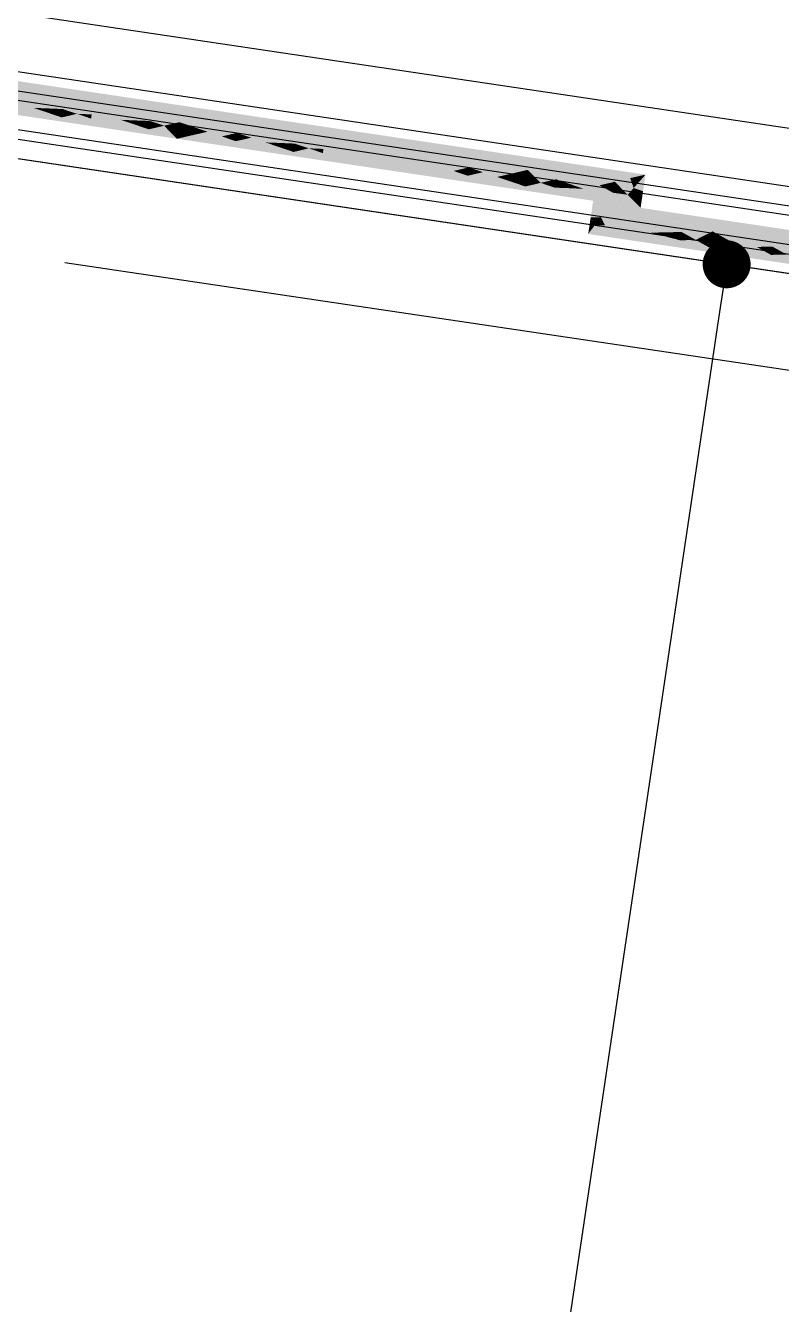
# Model space of a CAD drawing. Header units: millimetres. Extents: x 338 to 506, y 179 to 335.
# Drawn here: x 406.396 to 407.184, y 301.255 to 302.588 of the extents above; entities that cross this region are included whole.
import ezdxf

# ---------------------------------------------------------------- set-up
doc = ezdxf.new("R2010")
doc.units = ezdxf.units.MM
doc.linetypes.add('CENTER', pattern=[2, 1.25, -0.25, 0.25, -0.25])
doc.linetypes.add('DASHED2', pattern=[0.375, 0.25, -0.125])
for name, color, linetype in [('EJES_DE_COLUMNA', 255, 'DASHED2'), ('MUROS', 32, 'Continuous'), ('REJAS', 151, 'Continuous')]:
    doc.layers.add(name, color=color, linetype=linetype)
doc.styles.add('NOTAS', font='simplex.shx')
doc.styles.get("Standard").update_dxf_attribs({"font": 'ARIALUNI.ttf'})
doc.dimstyles.new('ROMANS', dxfattribs={"dimtxt": 0.1, "dimasz": 0.05, "dimexe": 0.04, "dimexo": 0.5, "dimgap": 0.05, "dimtad": 1, "dimtih": 1, "dimtoh": 1, "dimdec": 4, "dimzin": 5, "dimdsep": 46, "dimtxsty": 'Standard', "dimsah": 1, "dimcen": 0.05, "dimse1": 1, "dimse2": 1, "dimclrd": 7, "dimclre": 7, "dimclrt": 7, "dimadec": 0, "dimazin": 0, "dimtfac": 1, "dimtdec": 4, "dimtix": 1, "dimtmove": 2, "dimatfit": 3, "dimfxl": 1, "dimtolj": 1, "dimarcsym": 0})

# ---------------------------------------------------------------- blocks, each defined once
blk = doc.blocks.new('*U405')
at = {"layer": 'REJAS', "color": 18, "linetype": 'Continuous', "extrusion": (0, 0, -1)}
for points in [[(-3014.1781, 1977.6666), (-3014.1694, 1977.4222), (-3014.1694, 1977.9109)], [(-3014.1869, 1977.4222), (-3014.1781, 1977.6666), (-3014.2044, 1977.9109)], [(-3014.1869, 1977.4222), (-3014.2044, 1977.9109), (-3014.2044, 1976.9336)], [(-3014.1759, 1977.6055), (-3014.1792, 1977.5749), (-3014.1737, 1977.5444)], [(-3014.1759, 1977.6055), (-3014.1803, 1977.6055), (-3014.1792, 1977.5749)], [(-3014.1792, 1977.5749), (-3014.1803, 1977.6055), (-3014.1825, 1977.5444)], [(-3014.1792, 1977.5749), (-3014.1809, 1977.5597), (-3014.1765, 1977.5597)], [(-3014.1765, 1977.5597), (-3014.1795, 1977.552), (-3014.1737, 1977.5444)], [(-3014.1765, 1977.5597), (-3014.1809, 1977.5597), (-3014.1795, 1977.552)], [(-3014.1795, 1977.552), (-3014.1809, 1977.5597), (-3014.1825, 1977.5444)], [(-3014.1737, 1977.5444), (-3014.1766, 1977.5482), (-3014.1786, 1977.5469)], [(-3014.1781, 1977.5444), (-3014.1737, 1977.5444), (-3014.1786, 1977.5469)], [(-3014.1786, 1977.5469), (-3014.1766, 1977.5482), (-3014.1795, 1977.552)], [(-3014.1825, 1977.5444), (-3014.1781, 1977.5444), (-3014.1786, 1977.5469)], [(-3014.1795, 1977.552), (-3014.181, 1977.5482), (-3014.1786, 1977.5469)], [(-3014.181, 1977.5482), (-3014.1825, 1977.5444), (-3014.1786, 1977.5469)], [(-3014.1803, 1977.4833), (-3014.1694, 1977.4222), (-3014.1737, 1977.5444)], [(-3014.177, 1977.5139), (-3014.1737, 1977.5444), (-3014.1798, 1977.5291)], [(-3014.1752, 1977.5406), (-3014.1737, 1977.5444), (-3014.1777, 1977.5419)], [(-3014.1737, 1977.5444), (-3014.1781, 1977.5444), (-3014.1777, 1977.5419)], [(-3014.1767, 1977.5368), (-3014.1752, 1977.5406), (-3014.1777, 1977.5419)], [(-3014.1777, 1977.5419), (-3014.1796, 1977.5406), (-3014.1767, 1977.5368)], [(-3014.1767, 1977.5368), (-3014.1796, 1977.5406), (-3014.1797, 1977.5368)], [(-3014.1783, 1977.5329), (-3014.1767, 1977.5368), (-3014.1797, 1977.5368)], [(-3014.1801, 1977.5431), (-3014.1777, 1977.5419), (-3014.1781, 1977.5444)], [(-3014.1801, 1977.5431), (-3014.1796, 1977.5406), (-3014.1777, 1977.5419)], [(-3014.1825, 1977.5444), (-3014.1801, 1977.5431), (-3014.1781, 1977.5444)], [(-3014.1798, 1977.5291), (-3014.1783, 1977.5329), (-3014.1797, 1977.5368)], [(-3014.1796, 1977.5406), (-3014.1825, 1977.5444), (-3014.1797, 1977.5368)], [(-3014.1801, 1977.5431), (-3014.1825, 1977.5444), (-3014.1796, 1977.5406)], [(-3014.1825, 1977.5444), (-3014.1811, 1977.5368), (-3014.1797, 1977.5368)], [(-3014.1797, 1977.5368), (-3014.1811, 1977.5368), (-3014.1798, 1977.5291)], [(-3014.1798, 1977.5291), (-3014.1825, 1977.5444), (-3014.1814, 1977.5139)], [(-3014.1803, 1977.4833), (-3014.1825, 1977.5444), (-3014.1869, 1977.4222)], [(-3014.177, 1977.5139), (-3014.1798, 1977.5291), (-3014.1814, 1977.5139)], [(-3014.1803, 1977.4833), (-3014.177, 1977.5139), (-3014.1814, 1977.5139)], [(-3014.1819, 1977.4681), (-3014.1776, 1977.4681), (-3014.1803, 1977.4833)], [(-3014.1776, 1977.4681), (-3014.1806, 1977.4604), (-3014.1748, 1977.4528)], [(-3014.1776, 1977.4681), (-3014.1819, 1977.4681), (-3014.1806, 1977.4604)], [(-3014.1806, 1977.4604), (-3014.1819, 1977.4681), (-3014.1836, 1977.4528)], [(-3014.1748, 1977.4528), (-3014.1777, 1977.4566), (-3014.1797, 1977.4553)], [(-3014.1792, 1977.4528), (-3014.1748, 1977.4528), (-3014.1797, 1977.4553)], [(-3014.1797, 1977.4553), (-3014.1777, 1977.4566), (-3014.1806, 1977.4604)], [(-3014.1836, 1977.4528), (-3014.1792, 1977.4528), (-3014.1797, 1977.4553)], [(-3014.1806, 1977.4604), (-3014.1821, 1977.4566), (-3014.1797, 1977.4553)], [(-3014.1821, 1977.4566), (-3014.1836, 1977.4528), (-3014.1797, 1977.4553)], [(-3014.1809, 1977.4375), (-3014.1694, 1977.4222), (-3014.1748, 1977.4528)], [(-3014.1748, 1977.4528), (-3014.1788, 1977.4502), (-3014.1763, 1977.449)], [(-3014.1788, 1977.4502), (-3014.1748, 1977.4528), (-3014.1792, 1977.4528)], [(-3014.1763, 1977.449), (-3014.1788, 1977.4502), (-3014.1778, 1977.4451)], [(-3014.1778, 1977.4451), (-3014.1836, 1977.4528), (-3014.1809, 1977.4375)], [(-3014.1778, 1977.4451), (-3014.1788, 1977.4502), (-3014.1807, 1977.449)], [(-3014.1807, 1977.449), (-3014.1788, 1977.4502), (-3014.1836, 1977.4528)], [(-3014.1836, 1977.4528), (-3014.1788, 1977.4502), (-3014.1792, 1977.4528)], [(-3014.1809, 1977.4375), (-3014.1836, 1977.4528), (-3014.1869, 1977.4222)], [(-3014.1751, 1977.4299), (-3014.179, 1977.4273), (-3014.1694, 1977.4222)], [(-3014.1694, 1977.4222), (-3014.179, 1977.4273), (-3014.1781, 1977.4222)], [(-3014.1809, 1977.4375), (-3014.179, 1977.4273), (-3014.1751, 1977.4299)], [(-3014.1781, 1977.4222), (-3014.179, 1977.4273), (-3014.1869, 1977.4222)], [(-3014.179, 1977.4273), (-3014.1809, 1977.4375), (-3014.1839, 1977.4299)], [(-3014.1869, 1977.4222), (-3014.179, 1977.4273), (-3014.1839, 1977.4299)], [(-3014.1759, 1977.3612), (-3014.1694, 1977.4222), (-3014.1814, 1977.3917)], [(-3014.1781, 1977.4222), (-3014.1772, 1977.4172), (-3014.1694, 1977.4222)], [(-3014.1694, 1977.4222), (-3014.1772, 1977.4172), (-3014.1724, 1977.4146)], [(-3014.1759, 1977.3612), (-3014.1737, 1977.3001), (-3014.1694, 1977.4222)], [(-3014.1781, 1977.1779), (-3014.1694, 1976.9336), (-3014.1694, 1977.4222)], [(-3014.1772, 1977.4172), (-3014.1754, 1977.407), (-3014.1724, 1977.4146)], [(-3014.1754, 1977.407), (-3014.1772, 1977.4172), (-3014.1811, 1977.4146)], [(-3014.1812, 1977.407), (-3014.1754, 1977.407), (-3014.1811, 1977.4146)], [(-3014.182, 1977.4197), (-3014.1772, 1977.4172), (-3014.1781, 1977.4222)], [(-3014.182, 1977.4197), (-3014.1811, 1977.4146), (-3014.1772, 1977.4172)], [(-3014.1869, 1977.4222), (-3014.2044, 1976.9336), (-3014.1781, 1977.1779)], [(-3014.182, 1977.4197), (-3014.1781, 1977.4222), (-3014.1869, 1977.4222)], [(-3014.1869, 1977.4222), (-3014.1811, 1977.4146), (-3014.182, 1977.4197)], [(-3014.1869, 1977.4222), (-3014.1812, 1977.407), (-3014.1811, 1977.4146)], [(-3014.1841, 1977.407), (-3014.1812, 1977.407), (-3014.1869, 1977.4222)], [(-3014.1814, 1977.3917), (-3014.1869, 1977.4222), (-3014.1847, 1977.3612)], [(-3014.1754, 1977.407), (-3014.1812, 1977.407), (-3014.1784, 1977.3993)], [(-3014.1784, 1977.3993), (-3014.1812, 1977.407), (-3014.1814, 1977.3917)], [(-3014.1814, 1977.3917), (-3014.1812, 1977.407), (-3014.1841, 1977.407)], [(-3014.1787, 1977.3764), (-3014.1814, 1977.3917), (-3014.1847, 1977.3612)], [(-3014.1787, 1977.3764), (-3014.1817, 1977.3688), (-3014.1759, 1977.3612)], [(-3014.1792, 1977.3306), (-3014.1737, 1977.3001), (-3014.1759, 1977.3612)], [(-3014.1788, 1977.365), (-3014.1808, 1977.3637), (-3014.1759, 1977.3612)], [(-3014.1759, 1977.3612), (-3014.1808, 1977.3637), (-3014.1803, 1977.3612)], [(-3014.1792, 1977.3306), (-3014.1759, 1977.3612), (-3014.1819, 1977.3459)], [(-3014.1803, 1977.3612), (-3014.1798, 1977.3586), (-3014.1759, 1977.3612)], [(-3014.1759, 1977.3612), (-3014.1798, 1977.3586), (-3014.1774, 1977.3574)], [(-3014.1817, 1977.3688), (-3014.1808, 1977.3637), (-3014.1788, 1977.365)], [(-3014.1789, 1977.3535), (-3014.1847, 1977.3612), (-3014.1819, 1977.3459)], [(-3014.1825, 1977.3001), (-3014.1792, 1977.3306), (-3014.1847, 1977.3612)], [(-3014.1818, 1977.3574), (-3014.1798, 1977.3586), (-3014.1847, 1977.3612)], [(-3014.1847, 1977.3612), (-3014.1798, 1977.3586), (-3014.1803, 1977.3612)], [(-3014.1803, 1977.3612), (-3014.1808, 1977.3637), (-3014.1847, 1977.3612)], [(-3014.1808, 1977.3637), (-3014.1817, 1977.3688), (-3014.1832, 1977.365)], [(-3014.1847, 1977.3612), (-3014.1808, 1977.3637), (-3014.1832, 1977.365)], [(-3014.1798, 1977.3586), (-3014.1789, 1977.3535), (-3014.1774, 1977.3574)], [(-3014.1789, 1977.3535), (-3014.1798, 1977.3586), (-3014.1818, 1977.3574)], [(-3014.1809, 1977.3154), (-3014.1765, 1977.3154), (-3014.1792, 1977.3306)], [(-3014.1765, 1977.3154), (-3014.1795, 1977.3077), (-3014.1737, 1977.3001)], [(-3014.1765, 1977.3154), (-3014.1809, 1977.3154), (-3014.1795, 1977.3077)], [(-3014.1786, 1977.3026), (-3014.1766, 1977.3039), (-3014.1795, 1977.3077)], [(-3014.1795, 1977.3077), (-3014.181, 1977.3039), (-3014.1786, 1977.3026)], [(-3014.1795, 1977.3077), (-3014.1809, 1977.3154), (-3014.1825, 1977.3001)], [(-3014.1737, 1977.3001), (-3014.1766, 1977.3039), (-3014.1786, 1977.3026)], [(-3014.1781, 1977.3001), (-3014.1737, 1977.3001), (-3014.1786, 1977.3026)], [(-3014.1752, 1977.2963), (-3014.1737, 1977.3001), (-3014.1777, 1977.2975)], [(-3014.1737, 1977.3001), (-3014.1781, 1977.3001), (-3014.1777, 1977.2975)], [(-3014.1798, 1977.2848), (-3014.177, 1977.2696), (-3014.1737, 1977.3001)], [(-3014.1803, 1977.239), (-3014.1781, 1977.1779), (-3014.1737, 1977.3001)], [(-3014.1767, 1977.2925), (-3014.1752, 1977.2963), (-3014.1777, 1977.2975)], [(-3014.1777, 1977.2975), (-3014.1796, 1977.2963), (-3014.1767, 1977.2925)], [(-3014.1767, 1977.2925), (-3014.1796, 1977.2963), (-3014.1797, 1977.2925)], [(-3014.1801, 1977.2988), (-3014.1777, 1977.2975), (-3014.1781, 1977.3001)], [(-3014.1801, 1977.2988), (-3014.1796, 1977.2963), (-3014.1777, 1977.2975)], [(-3014.1825, 1977.3001), (-3014.1781, 1977.3001), (-3014.1786, 1977.3026)], [(-3014.1825, 1977.3001), (-3014.1801, 1977.2988), (-3014.1781, 1977.3001)], [(-3014.181, 1977.3039), (-3014.1825, 1977.3001), (-3014.1786, 1977.3026)], [(-3014.1796, 1977.2963), (-3014.1825, 1977.3001), (-3014.1797, 1977.2925)], [(-3014.1801, 1977.2988), (-3014.1825, 1977.3001), (-3014.1796, 1977.2963)], [(-3014.1825, 1977.3001), (-3014.1811, 1977.2925), (-3014.1797, 1977.2925)], [(-3014.1798, 1977.2848), (-3014.1825, 1977.3001), (-3014.1814, 1977.2696)], [(-3014.1783, 1977.2886), (-3014.1767, 1977.2925), (-3014.1797, 1977.2925)], [(-3014.177, 1977.2696), (-3014.1798, 1977.2848), (-3014.1814, 1977.2696)], [(-3014.1798, 1977.2848), (-3014.1783, 1977.2886), (-3014.1797, 1977.2925)], [(-3014.1797, 1977.2925), (-3014.1811, 1977.2925), (-3014.1798, 1977.2848)], [(-3014.1814, 1977.2696), (-3014.1803, 1977.239), (-3014.177, 1977.2696)], [(-3014.1814, 1977.1474), (-3014.1759, 1977.1169), (-3014.1781, 1977.1779)], [(-3014.1814, 1977.1474), (-3014.1847, 1977.1169), (-3014.1787, 1977.1321)], [(-3014.1817, 1977.1245), (-3014.1759, 1977.1169), (-3014.1787, 1977.1321)], [(-3014.1788, 1977.1207), (-3014.1808, 1977.1194), (-3014.1759, 1977.1169)], [(-3014.1817, 1977.1245), (-3014.1808, 1977.1194), (-3014.1788, 1977.1207)], [(-3014.1808, 1977.1194), (-3014.1817, 1977.1245), (-3014.1832, 1977.1207)], [(-3014.1847, 1977.1169), (-3014.1808, 1977.1194), (-3014.1832, 1977.1207)], [(-3014.1792, 1977.0863), (-3014.1737, 1977.0558), (-3014.1759, 1977.1169)], [(-3014.1759, 1977.1169), (-3014.1808, 1977.1194), (-3014.1803, 1977.1169)], [(-3014.1803, 1977.1169), (-3014.1798, 1977.1143), (-3014.1759, 1977.1169)], [(-3014.1759, 1977.1169), (-3014.1798, 1977.1143), (-3014.1774, 1977.113)], [(-3014.1819, 1977.1016), (-3014.1792, 1977.0863), (-3014.1759, 1977.1169)], [(-3014.1798, 1977.1143), (-3014.1789, 1977.1092), (-3014.1774, 1977.113)], [(-3014.1819, 1977.1016), (-3014.1789, 1977.1092), (-3014.1847, 1977.1169)], [(-3014.1789, 1977.1092), (-3014.1798, 1977.1143), (-3014.1818, 1977.113)], [(-3014.1847, 1977.1169), (-3014.1912, 1977.0558), (-3014.1792, 1977.0863)], [(-3014.1818, 1977.113), (-3014.1798, 1977.1143), (-3014.1847, 1977.1169)], [(-3014.1847, 1977.1169), (-3014.1798, 1977.1143), (-3014.1803, 1977.1169)], [(-3014.1803, 1977.1169), (-3014.1808, 1977.1194), (-3014.1847, 1977.1169)], [(-3014.1792, 1977.0863), (-3014.1794, 1977.071), (-3014.1765, 1977.071)], [(-3014.1822, 1977.0787), (-3014.1794, 1977.071), (-3014.1792, 1977.0863)], [(-3014.1765, 1977.071), (-3014.1794, 1977.071), (-3014.1737, 1977.0558)], [(-3014.1737, 1977.0558), (-3014.1794, 1977.071), (-3014.1795, 1977.0634)], [(-3014.1852, 1977.071), (-3014.1794, 1977.071), (-3014.1822, 1977.0787)], [(-3014.1794, 1977.071), (-3014.1852, 1977.071), (-3014.1795, 1977.0634)], [(-3014.1852, 1977.071), (-3014.1834, 1977.0609), (-3014.1795, 1977.0634)], [(-3014.1834, 1977.0609), (-3014.1852, 1977.071), (-3014.1882, 1977.0634)], [(-3014.1803, 1976.9947), (-3014.1694, 1976.9336), (-3014.1737, 1977.0558)], [(-3014.1737, 1977.0558), (-3014.1795, 1977.0634), (-3014.1786, 1977.0583)], [(-3014.1762, 1977.0571), (-3014.1783, 1977.0566), (-3014.1737, 1977.0558)], [(-3014.1737, 1977.0558), (-3014.1783, 1977.0566), (-3014.1781, 1977.0558)], [(-3014.1737, 1977.0558), (-3014.178, 1977.0549), (-3014.1757, 1977.0545)], [(-3014.178, 1977.0549), (-3014.1737, 1977.0558), (-3014.1781, 1977.0558)], [(-3014.1737, 1977.0558), (-3014.1816, 1977.0507), (-3014.1767, 1977.0481)], [(-3014.1798, 1977.0405), (-3014.177, 1977.0252), (-3014.1737, 1977.0558)], [(-3014.1757, 1977.0545), (-3014.178, 1977.0549), (-3014.1777, 1977.0532)], [(-3014.1786, 1977.0583), (-3014.1783, 1977.0566), (-3014.1762, 1977.0571)], [(-3014.1777, 1977.0532), (-3014.178, 1977.0549), (-3014.1801, 1977.0545)], [(-3014.1777, 1977.0532), (-3014.1801, 1977.0545), (-3014.1806, 1977.0532)], [(-3014.1806, 1977.0532), (-3014.1796, 1977.052), (-3014.1777, 1977.0532)], [(-3014.1801, 1977.0545), (-3014.178, 1977.0549), (-3014.1825, 1977.0558)], [(-3014.1825, 1977.0558), (-3014.178, 1977.0549), (-3014.1781, 1977.0558)], [(-3014.1781, 1977.0558), (-3014.1783, 1977.0566), (-3014.1825, 1977.0558)], [(-3014.1783, 1977.0566), (-3014.1786, 1977.0583), (-3014.1805, 1977.0571)], [(-3014.1825, 1977.0558), (-3014.1783, 1977.0566), (-3014.1805, 1977.0571)], [(-3014.1786, 1977.0583), (-3014.1795, 1977.0634), (-3014.1834, 1977.0609)], [(-3014.1786, 1977.0583), (-3014.1834, 1977.0609), (-3014.1825, 1977.0558)], [(-3014.1816, 1977.0507), (-3014.1796, 1977.052), (-3014.1806, 1977.0532)], [(-3014.1858, 1977.0252), (-3014.1798, 1977.0405), (-3014.1912, 1977.0558)], [(-3014.1801, 1977.0545), (-3014.1825, 1977.0558), (-3014.1806, 1977.0532)], [(-3014.1912, 1977.0558), (-3014.2044, 1976.9336), (-3014.1803, 1976.9947)], [(-3014.1825, 1977.0558), (-3014.182, 1977.0532), (-3014.1806, 1977.0532)], [(-3014.182, 1977.0532), (-3014.1816, 1977.0507), (-3014.1806, 1977.0532)], [(-3014.1855, 1977.0481), (-3014.1816, 1977.0507), (-3014.1912, 1977.0558)], [(-3014.1912, 1977.0558), (-3014.1816, 1977.0507), (-3014.1825, 1977.0558)], [(-3014.1825, 1977.0558), (-3014.1834, 1977.0609), (-3014.1912, 1977.0558)], [(-3014.1912, 1977.0558), (-3014.1834, 1977.0609), (-3014.1882, 1977.0634)], [(-3014.1816, 1977.0507), (-3014.1798, 1977.0405), (-3014.1767, 1977.0481)], [(-3014.1798, 1977.0405), (-3014.1798, 1977.0329), (-3014.1784, 1977.0329)], [(-3014.1798, 1977.0405), (-3014.1816, 1977.0507), (-3014.1855, 1977.0481)], [(-3014.1813, 1977.0367), (-3014.1798, 1977.0329), (-3014.1798, 1977.0405)], [(-3014.1784, 1977.0329), (-3014.1798, 1977.0329), (-3014.177, 1977.0252)], [(-3014.177, 1977.0252), (-3014.1798, 1977.0329), (-3014.1799, 1977.0291)], [(-3014.1799, 1977.0291), (-3014.1819, 1977.0278), (-3014.177, 1977.0252)], [(-3014.177, 1977.0252), (-3014.1819, 1977.0278), (-3014.1814, 1977.0252)], [(-3014.1828, 1977.0329), (-3014.1798, 1977.0329), (-3014.1813, 1977.0367)], [(-3014.1798, 1977.0329), (-3014.1828, 1977.0329), (-3014.1799, 1977.0291)], [(-3014.1828, 1977.0329), (-3014.1819, 1977.0278), (-3014.1799, 1977.0291)], [(-3014.1819, 1977.0278), (-3014.1858, 1977.0252), (-3014.1814, 1977.0252)], [(-3014.1843, 1977.0291), (-3014.1819, 1977.0278), (-3014.1828, 1977.0329)], [(-3014.1858, 1977.0252), (-3014.1819, 1977.0278), (-3014.1843, 1977.0291)], [(-3014.1785, 1977.0214), (-3014.177, 1977.0252), (-3014.1809, 1977.0227)], [(-3014.177, 1977.0252), (-3014.1814, 1977.0252), (-3014.1809, 1977.0227)], [(-3014.18, 1977.0176), (-3014.1787, 1977.01), (-3014.177, 1977.0252)], [(-3014.18, 1977.0176), (-3014.1785, 1977.0214), (-3014.1809, 1977.0227)], [(-3014.183, 1977.01), (-3014.1787, 1977.01), (-3014.18, 1977.0176)], [(-3014.183, 1977.01), (-3014.18, 1977.0176), (-3014.1858, 1977.0252)], [(-3014.1809, 1977.0227), (-3014.1829, 1977.0214), (-3014.18, 1977.0176)], [(-3014.1814, 1977.0252), (-3014.1858, 1977.0252), (-3014.1809, 1977.0227)], [(-3014.1858, 1977.0252), (-3014.1829, 1977.0214), (-3014.1809, 1977.0227)], [(-3014.1803, 1976.9947), (-3014.1787, 1977.01), (-3014.183, 1977.01)], [(-3014.1803, 1976.9947), (-3014.1807, 1976.9642), (-3014.1748, 1976.9642)], [(-3014.1863, 1976.9794), (-3014.1807, 1976.9642), (-3014.1803, 1976.9947)], [(-3014.1923, 1976.9642), (-3014.1807, 1976.9642), (-3014.1863, 1976.9794)], [(-3014.1748, 1976.9642), (-3014.1807, 1976.9642), (-3014.1694, 1976.9336)], [(-3014.1694, 1976.9336), (-3014.1807, 1976.9642), (-3014.1809, 1976.9489)], [(-3014.1807, 1976.9642), (-3014.1923, 1976.9642), (-3014.1809, 1976.9489)], [(-3014.1923, 1976.9642), (-3014.1887, 1976.9438), (-3014.1809, 1976.9489)], [(-3014.1887, 1976.9438), (-3014.1923, 1976.9642), (-3014.1984, 1976.9489)], [(-3014.1694, 1976.9336), (-3014.1809, 1976.9489), (-3014.179, 1976.9387)], [(-3014.179, 1976.9387), (-3014.1809, 1976.9489), (-3014.1887, 1976.9438)], [(-3014.2044, 1976.9336), (-3014.1887, 1976.9438), (-3014.1984, 1976.9489)], [(-3014.1742, 1976.9362), (-3014.1784, 1976.9353), (-3014.1694, 1976.9336)], [(-3014.1694, 1976.9336), (-3014.1784, 1976.9353), (-3014.1781, 1976.9336)], [(-3014.179, 1976.9387), (-3014.1784, 1976.9353), (-3014.1742, 1976.9362)], [(-3014.1781, 1976.9336), (-3014.1784, 1976.9353), (-3014.1869, 1976.9336)], [(-3014.1784, 1976.9353), (-3014.179, 1976.9387), (-3014.1829, 1976.9362)], [(-3014.1869, 1976.9336), (-3014.1784, 1976.9353), (-3014.1829, 1976.9362)], [(-3014.179, 1976.9387), (-3014.1887, 1976.9438), (-3014.1869, 1976.9336)], [(-3014.1869, 1976.9336), (-3014.1887, 1976.9438), (-3014.2044, 1976.9336)]]:
    blk.add_solid(points, dxfattribs=at)
blk = doc.blocks.new('*U406')
at = {"layer": 'REJAS', "color": 18, "linetype": 'Continuous', "extrusion": (0, 0, -1)}
for points in [[(-3014.1431, 1976.7279), (-3014.1344, 1976.4722), (-3014.1344, 1976.9836)], [(-3014.1344, 1976.9836), (-3014.144, 1976.9783), (-3014.1459, 1976.9676)], [(-3014.1392, 1976.981), (-3014.1344, 1976.9836), (-3014.1434, 1976.9818)], [(-3014.1344, 1976.9836), (-3014.1431, 1976.9836), (-3014.1434, 1976.9818)], [(-3014.1398, 1976.9517), (-3014.1344, 1976.9836), (-3014.1457, 1976.9517)], [(-3014.1344, 1976.9836), (-3014.1459, 1976.9676), (-3014.1457, 1976.9517)], [(-3014.1453, 1976.9197), (-3014.1387, 1976.8558), (-3014.1344, 1976.9836)], [(-3014.144, 1976.9783), (-3014.1392, 1976.981), (-3014.1434, 1976.9818)], [(-3014.1519, 1976.4722), (-3014.1431, 1976.7279), (-3014.1694, 1976.9836)], [(-3014.1431, 1976.9836), (-3014.1519, 1976.9836), (-3014.1434, 1976.9818)], [(-3014.1519, 1976.9836), (-3014.1479, 1976.981), (-3014.1434, 1976.9818)], [(-3014.1434, 1976.9818), (-3014.1479, 1976.981), (-3014.144, 1976.9783)], [(-3014.144, 1976.9783), (-3014.1519, 1976.9836), (-3014.1537, 1976.973)], [(-3014.144, 1976.9783), (-3014.1537, 1976.973), (-3014.1459, 1976.9676)], [(-3014.1562, 1976.8558), (-3014.1453, 1976.9197), (-3014.1694, 1976.9836)], [(-3014.1519, 1976.4722), (-3014.1694, 1976.9836), (-3014.1694, 1975.9609)], [(-3014.1519, 1976.9836), (-3014.1694, 1976.9836), (-3014.1537, 1976.973)], [(-3014.1694, 1976.9836), (-3014.1634, 1976.9676), (-3014.1537, 1976.973)], [(-3014.1457, 1976.9517), (-3014.1459, 1976.9676), (-3014.1573, 1976.9517)], [(-3014.1573, 1976.9517), (-3014.1459, 1976.9676), (-3014.1537, 1976.973)], [(-3014.1537, 1976.973), (-3014.1634, 1976.9676), (-3014.1573, 1976.9517)], [(-3014.1453, 1976.9197), (-3014.1398, 1976.9517), (-3014.1457, 1976.9517)], [(-3014.1513, 1976.9357), (-3014.1453, 1976.9197), (-3014.1457, 1976.9517)], [(-3014.1573, 1976.9517), (-3014.1513, 1976.9357), (-3014.1457, 1976.9517)], [(-3014.1453, 1976.9197), (-3014.148, 1976.9037), (-3014.1437, 1976.9037)], [(-3014.145, 1976.8957), (-3014.142, 1976.8877), (-3014.1437, 1976.9037)], [(-3014.145, 1976.8957), (-3014.1459, 1976.8904), (-3014.1435, 1976.8917)], [(-3014.148, 1976.9037), (-3014.145, 1976.8957), (-3014.1437, 1976.9037)], [(-3014.148, 1976.9037), (-3014.1508, 1976.8877), (-3014.145, 1976.8957)], [(-3014.1459, 1976.8904), (-3014.145, 1976.8957), (-3014.1479, 1976.8917)], [(-3014.1448, 1976.8718), (-3014.1387, 1976.8558), (-3014.142, 1976.8877)], [(-3014.1435, 1976.8917), (-3014.1459, 1976.8904), (-3014.142, 1976.8877)], [(-3014.142, 1976.8877), (-3014.1459, 1976.8904), (-3014.1464, 1976.8877)], [(-3014.1449, 1976.8837), (-3014.142, 1976.8877), (-3014.1469, 1976.8851)], [(-3014.142, 1976.8877), (-3014.1464, 1976.8877), (-3014.1469, 1976.8851)], [(-3014.1434, 1976.8797), (-3014.142, 1976.8877), (-3014.1448, 1976.8797)], [(-3014.142, 1976.8877), (-3014.1449, 1976.8837), (-3014.1448, 1976.8797)], [(-3014.1508, 1976.8877), (-3014.1562, 1976.8558), (-3014.1448, 1976.8718)], [(-3014.1448, 1976.8797), (-3014.1449, 1976.8837), (-3014.1478, 1976.8797)], [(-3014.1478, 1976.8797), (-3014.1449, 1976.8837), (-3014.1469, 1976.8851)], [(-3014.1508, 1976.8877), (-3014.1459, 1976.8904), (-3014.1479, 1976.8917)], [(-3014.1464, 1976.8877), (-3014.1459, 1976.8904), (-3014.1508, 1976.8877)], [(-3014.1469, 1976.8851), (-3014.1464, 1976.8877), (-3014.1508, 1976.8877)], [(-3014.1508, 1976.8877), (-3014.1493, 1976.8837), (-3014.1469, 1976.8851)], [(-3014.1493, 1976.8837), (-3014.1478, 1976.8797), (-3014.1469, 1976.8851)], [(-3014.1466, 1976.8611), (-3014.1417, 1976.8638), (-3014.1448, 1976.8718)], [(-3014.1448, 1976.8718), (-3014.1434, 1976.8797), (-3014.1448, 1976.8797)], [(-3014.1478, 1976.8797), (-3014.1463, 1976.8758), (-3014.1448, 1976.8797)], [(-3014.1463, 1976.8758), (-3014.1448, 1976.8718), (-3014.1448, 1976.8797)], [(-3014.1448, 1976.8718), (-3014.1505, 1976.8638), (-3014.1466, 1976.8611)], [(-3014.1387, 1976.8558), (-3014.1417, 1976.8638), (-3014.1466, 1976.8611)], [(-3014.1387, 1976.8558), (-3014.1407, 1976.8571), (-3014.143, 1976.8567)], [(-3014.143, 1976.8567), (-3014.1431, 1976.8558), (-3014.1387, 1976.8558)], [(-3014.1387, 1976.8558), (-3014.1436, 1976.8531), (-3014.1445, 1976.8478)], [(-3014.1412, 1976.8544), (-3014.1387, 1976.8558), (-3014.1433, 1976.8549)], [(-3014.1387, 1976.8558), (-3014.1431, 1976.8558), (-3014.1433, 1976.8549)], [(-3014.1415, 1976.8398), (-3014.1387, 1976.8558), (-3014.1444, 1976.8398)], [(-3014.1387, 1976.8558), (-3014.1445, 1976.8478), (-3014.1444, 1976.8398)], [(-3014.1442, 1976.8238), (-3014.1409, 1976.7919), (-3014.1387, 1976.8558)], [(-3014.1407, 1976.8571), (-3014.1427, 1976.8584), (-3014.143, 1976.8567)], [(-3014.1436, 1976.8531), (-3014.1412, 1976.8544), (-3014.1433, 1976.8549)], [(-3014.1456, 1976.8584), (-3014.1427, 1976.8584), (-3014.1446, 1976.8598)], [(-3014.1427, 1976.8584), (-3014.1451, 1976.8571), (-3014.143, 1976.8567)], [(-3014.1427, 1976.8584), (-3014.1456, 1976.8584), (-3014.1451, 1976.8571)], [(-3014.1451, 1976.8571), (-3014.1475, 1976.8558), (-3014.143, 1976.8567)], [(-3014.1475, 1976.8558), (-3014.1431, 1976.8558), (-3014.143, 1976.8567)], [(-3014.1431, 1976.8558), (-3014.1475, 1976.8558), (-3014.1433, 1976.8549)], [(-3014.1475, 1976.8558), (-3014.1455, 1976.8544), (-3014.1433, 1976.8549)], [(-3014.1433, 1976.8549), (-3014.1455, 1976.8544), (-3014.1436, 1976.8531)], [(-3014.1436, 1976.8531), (-3014.1475, 1976.8558), (-3014.1484, 1976.8505)], [(-3014.1497, 1976.7919), (-3014.1442, 1976.8238), (-3014.1562, 1976.8558)], [(-3014.1466, 1976.8611), (-3014.1456, 1976.8584), (-3014.1446, 1976.8598)], [(-3014.1451, 1976.8571), (-3014.1456, 1976.8584), (-3014.1475, 1976.8558)], [(-3014.147, 1976.8584), (-3014.1456, 1976.8584), (-3014.1466, 1976.8611)], [(-3014.1475, 1976.8558), (-3014.1456, 1976.8584), (-3014.147, 1976.8584)], [(-3014.1505, 1976.8638), (-3014.1562, 1976.8558), (-3014.1466, 1976.8611)], [(-3014.1562, 1976.8558), (-3014.1475, 1976.8558), (-3014.1466, 1976.8611)], [(-3014.1475, 1976.8558), (-3014.1562, 1976.8558), (-3014.1484, 1976.8505)], [(-3014.1562, 1976.8558), (-3014.1532, 1976.8478), (-3014.1484, 1976.8505)], [(-3014.1436, 1976.8531), (-3014.1484, 1976.8505), (-3014.1445, 1976.8478)], [(-3014.1444, 1976.8398), (-3014.1445, 1976.8478), (-3014.1502, 1976.8398)], [(-3014.1502, 1976.8398), (-3014.1445, 1976.8478), (-3014.1484, 1976.8505)], [(-3014.1484, 1976.8505), (-3014.1532, 1976.8478), (-3014.1502, 1976.8398)], [(-3014.1442, 1976.8238), (-3014.1415, 1976.8398), (-3014.1444, 1976.8398)], [(-3014.1472, 1976.8318), (-3014.1442, 1976.8238), (-3014.1444, 1976.8398)], [(-3014.1502, 1976.8398), (-3014.1472, 1976.8318), (-3014.1444, 1976.8398)], [(-3014.1469, 1976.8078), (-3014.1409, 1976.7919), (-3014.1442, 1976.8238)], [(-3014.1469, 1976.8078), (-3014.1497, 1976.7919), (-3014.1439, 1976.7998)], [(-3014.1409, 1976.7919), (-3014.1424, 1976.7959), (-3014.1448, 1976.7945)], [(-3014.1453, 1976.7919), (-3014.1409, 1976.7919), (-3014.1448, 1976.7945)], [(-3014.1438, 1976.7879), (-3014.1409, 1976.7919), (-3014.1458, 1976.7892)], [(-3014.1409, 1976.7919), (-3014.1453, 1976.7919), (-3014.1458, 1976.7892)], [(-3014.1467, 1976.7839), (-3014.1437, 1976.7759), (-3014.1409, 1976.7919)], [(-3014.1464, 1976.7599), (-3014.1431, 1976.7279), (-3014.1409, 1976.7919)], [(-3014.1448, 1976.7945), (-3014.1424, 1976.7959), (-3014.1439, 1976.7998)], [(-3014.1464, 1976.7599), (-3014.1437, 1976.7759), (-3014.1497, 1976.7919)], [(-3014.1467, 1976.7839), (-3014.1438, 1976.7879), (-3014.1458, 1976.7892)], [(-3014.1439, 1976.7998), (-3014.1468, 1976.7959), (-3014.1448, 1976.7945)], [(-3014.1468, 1976.7959), (-3014.1497, 1976.7919), (-3014.1448, 1976.7945)], [(-3014.1497, 1976.7919), (-3014.1453, 1976.7919), (-3014.1448, 1976.7945)], [(-3014.1453, 1976.7919), (-3014.1497, 1976.7919), (-3014.1458, 1976.7892)], [(-3014.1497, 1976.7919), (-3014.1482, 1976.7879), (-3014.1458, 1976.7892)], [(-3014.1458, 1976.7892), (-3014.1482, 1976.7879), (-3014.1467, 1976.7839)]]:
    blk.add_solid(points, dxfattribs=at)
blk = doc.blocks.new('_DOT')
at = {"color": 0, "linetype": 'ByBlock'}
blk.add_line((-0.5, 0), (-1, 0), dxfattribs=at)
at = {"color": 0, "linetype": 'ByBlock', "const_width": 0.5}
blk.add_lwpolyline([(-0.25, 0, 1), (0.25, 0, 1)], format="xyb", close=True, dxfattribs=at)
blk = doc.blocks.new('*U1082')
at = {"layer": 'REJAS', "color": 7, "style": 'NOTAS'}
blk.add_text('3,62', height=0.1, dxfattribs=at).set_placement((3012.161, 1976.9053))
blk = doc.blocks.new('*D484')
at = {"layer": 'DEFPOINTS', "color": 0, "transparency": 16777216}
for p in [(3010.5024, 1976.8362), (3014.1244, 1976.8318), (3010.5024, 1976.7318)]:
    blk.add_point(p, dxfattribs=at)
at = {"layer": 'REJAS', "color": 7, "transparency": 16777216}
blk.add_line((3014.0744, 1976.8362), (3010.5524, 1976.8362), dxfattribs=at)
at = {"transparency": 16777216}
blk.add_blockref('*U1082', (0, 0), dxfattribs=at)
at = {"layer": 'REJAS', "color": 7, "transparency": 16777216, "xscale": 0.05, "yscale": 0.05, "zscale": 0.05, "rotation": 180}
blk.add_blockref('_DOT', (3010.5024, 1976.8362), dxfattribs=at)
at = {"layer": 'REJAS', "color": 7, "transparency": 16777216, "xscale": 0.05, "yscale": 0.05, "zscale": 0.05}
blk.add_blockref('_DOT', (3014.1244, 1976.8362), dxfattribs=at)
blk = doc.blocks.new('*U1086')
at = {"layer": 'REJAS', "color": 7, "style": 'NOTAS'}
blk.add_text('3,62', height=0.1, dxfattribs=at).set_placement((3012.161, 1976.9053))
blk = doc.blocks.new('*D506')
at = {"layer": 'DEFPOINTS', "color": 0, "transparency": 16777216}
for p in [(3010.5024, 1976.8362), (3014.1244, 1976.8318), (3010.5024, 1976.7318)]:
    blk.add_point(p, dxfattribs=at)
at = {"layer": 'REJAS', "color": 7, "transparency": 16777216}
blk.add_line((3014.0744, 1976.8362), (3010.5524, 1976.8362), dxfattribs=at)
at = {"transparency": 16777216}
blk.add_blockref('*U1086', (0, 0), dxfattribs=at)
at = {"layer": 'REJAS', "color": 7, "transparency": 16777216, "xscale": 0.05, "yscale": 0.05, "zscale": 0.05, "rotation": 180}
blk.add_blockref('_DOT', (3010.5024, 1976.8362), dxfattribs=at)
at = {"layer": 'REJAS', "color": 7, "transparency": 16777216, "xscale": 0.05, "yscale": 0.05, "zscale": 0.05}
blk.add_blockref('_DOT', (3014.1244, 1976.8362), dxfattribs=at)
blk = doc.blocks.new('EJES_ESTRUCTURALES')
at = {"layer": 'EJES_DE_COLUMNA', "color": 9, "linetype": 'CENTER'}
blk.add_line((752.47941, 131.2663), (752.47941, 199.7363), dxfattribs=at)
blk = doc.blocks.new('BAÑOS_PUBLICOS_PISO_1')
at = {"layer": 'MUROS'}
blk.add_lwpolyline([(3014.27437, 1980.53587), (3014.27437, 1975.93587), (3014.12437, 1975.93587), (3014.12437, 1981.13867)], dxfattribs=at)
at = {"layer": 'REJAS', "color": 18}
for p, q in [((3014.12437, 1975.93587), (3014.12437, 1977.93587)), ((3014.21437, 1977.93587), (3014.21437, 1975.93587)), ((3014.14437, 1977.91087), (3014.14437, 1975.96087)), ((3014.15437, 1977.91087), (3014.15437, 1975.96087)), ((3014.18437, 1975.96087), (3014.18437, 1977.91087)), ((3014.19437, 1977.91087), (3014.19437, 1975.96087))]:
    blk.add_line(p, q, dxfattribs=at)
at = {"layer": 'REJAS', "color": 18, "linetype": 'Continuous'}
for name in ['*U405', '*U406']:
    blk.add_blockref(name, (0, 0), dxfattribs=at)
at = {"layer": 'REJAS', "color": 18}
for picture in ['*D484', '*D506']:
    dim = blk.add_linear_dim(base=(3010.5024, 1976.83621), p1=(3014.12437, 1976.83183), p2=(3010.5024, 1976.73183), angle=180, dimstyle='ROMANS', dxfattribs=at)
    dim.commit()
    dim.dimension.update_dxf_attribs({"geometry": picture, "text_midpoint": (3012.31338, 1976.94574)})
blk = doc.blocks.new('A$C7152A42C')
at = {"color": 18}
blk.add_blockref('BAÑOS_PUBLICOS_PISO_1', (-2892.7659, -1880.28762), dxfattribs=at)
at = {"layer": 'EJES_DE_COLUMNA'}
blk.add_blockref('EJES_ESTRUCTURALES', (-631.22088, -95.28525), dxfattribs=at)

msp = doc.modelspace()

# ---------------------------------------------------------------- block references
at = {"layer": 'MUROS', "color": 32, "rotation": 81.53046525965426}
msp.add_blockref('A$C7152A42C', (484.7482, 168.0844), dxfattribs=at)

doc.saveas('drawing.dxf')
